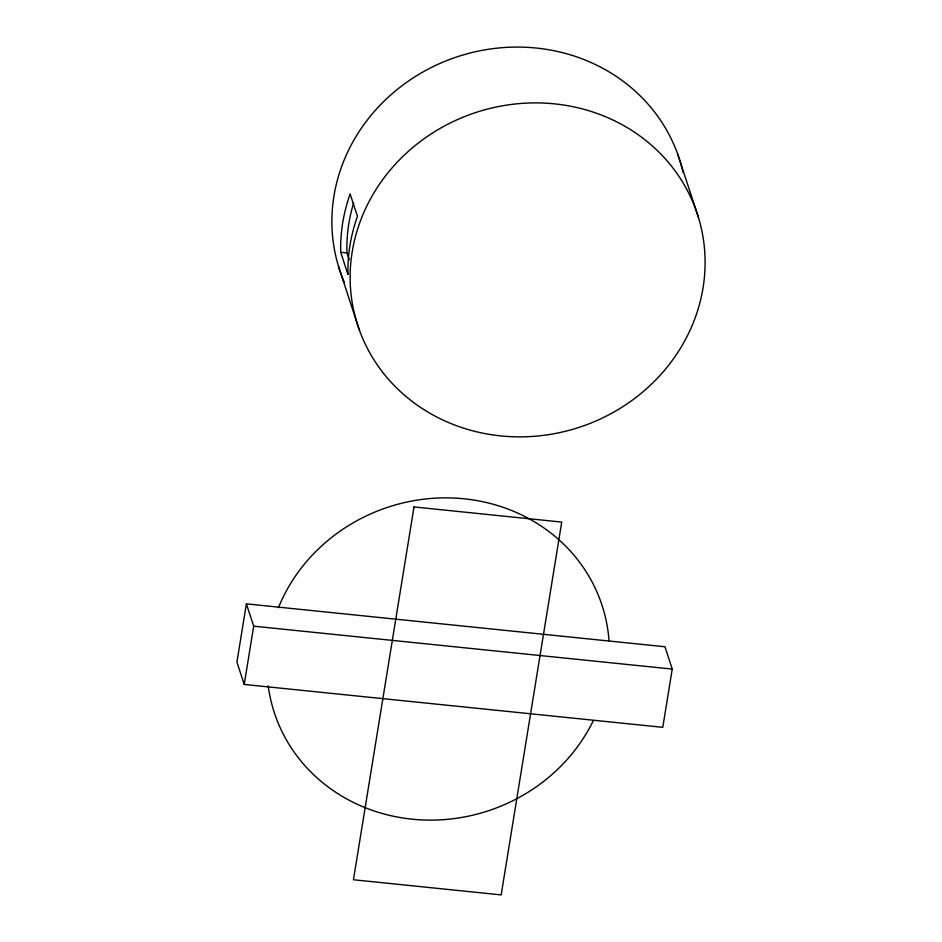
<?xml version="1.0" encoding="UTF-8"?>
<svg xmlns="http://www.w3.org/2000/svg" width="942" height="942" viewBox="0 0 942 942"><rect width="100%" height="100%" fill="white"/><g stroke="black" fill="none" stroke-linecap="round" stroke-linejoin="round"><path stroke-width="1.41" d="M246.392 603.857L236.925 662.108L244.225 684.434L662.779 727.33L672.235 669.079L664.946 646.754L246.392 603.857L253.692 626.183L244.225 684.434M340.698 252.268L347.987 274.593A178.697 165.686 -18.1 0 1 357.454 216.354L350.153 194.017A178.697 165.686 -18.1 0 0 340.698 252.268L346.95 252.915L349.235 259.886M253.692 626.183L672.235 669.079M677.581 153.781L698.458 217.508M338.519 266.421L359.397 330.147M278.408 607.743A172.421 159.869 -18.1 0 1 463.723 498.754A172.421 159.869 -18.1 0 1 609.027 640.725M593.354 720.571A172.421 159.869 -18.1 0 1 411.371 819.104A172.421 159.869 -18.1 0 1 268.211 685.8M344.254 282.188A178.697 165.686 -18.1 0 1 458.307 56.438A178.697 165.686 -18.1 0 1 683.021 172.304M346.95 252.915A172.421 159.869 -18.1 0 1 353.65 202.93M414.009 506.949L353.438 879.757L501.168 894.9L561.726 522.092L414.009 506.949M475.298 431.483A178.697 165.686 -18.1 0 0 700.648 225.479A178.697 165.686 -18.1 0 0 406.897 152.663A178.697 165.686 -18.1 0 0 475.298 431.483"/></g></svg>
